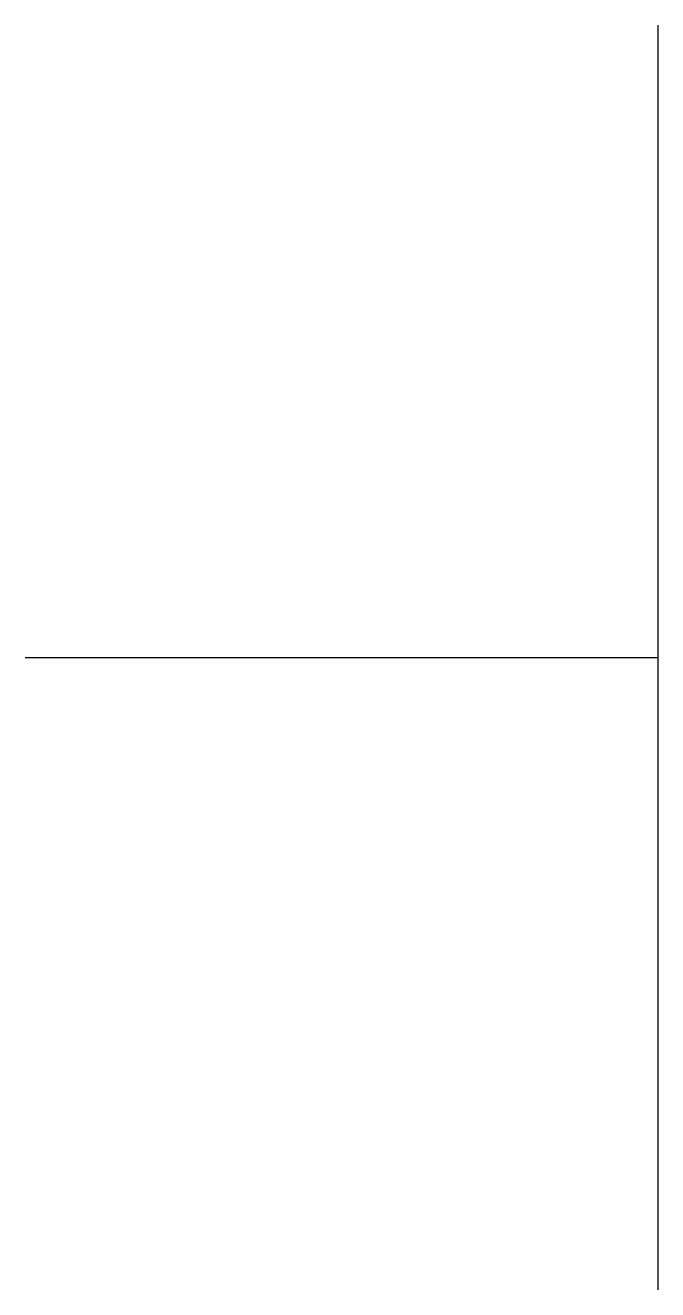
# Model space of a CAD drawing. Units: millimetres at full size, sheet at 1:100. Extents: x -15551 to -3306, y -15735 to 8755.
import ezdxf

# ---------------------------------------------------------------- set-up
doc = ezdxf.new("R2010")
doc.units = ezdxf.units.MM
doc.header["$LTSCALE"] = 100
doc.layers.add('0-0', color=7, linetype='Continuous')

msp = doc.modelspace()

# ---------------------------------------------------------------- linework, layer by layer
at = {"layer": '0-0'}
for p, q in [((-3306.1, 8755.1), (-3306.1, -15734.7)), ((-15551, -3489.8), (-3306.1, -3489.8))]:
    msp.add_line(p, q, dxfattribs=at)

doc.saveas('drawing.dxf')
